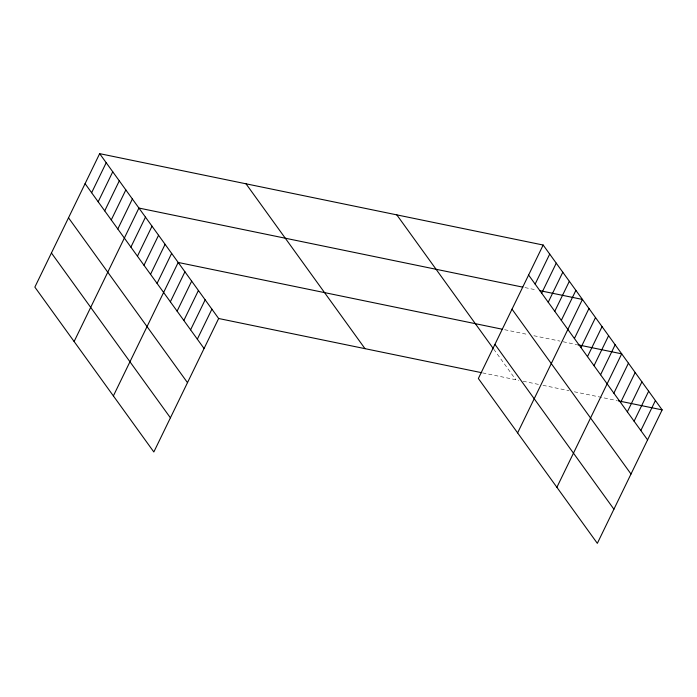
<?xml version="1.0" encoding="UTF-8"?>
<svg xmlns="http://www.w3.org/2000/svg" width="697" height="697" viewBox="0 0 697 697"><rect width="100%" height="100%" fill="white"/><g stroke="black" fill="none" stroke-linecap="round" stroke-linejoin="round"><path stroke-width="0.52" stroke-dasharray="3.48 2.61" d="M524.937 287.582L536.437 289.952M504.611 329.707L527.612 334.447M533.885 335.736L560.013 341.121M563.15 341.765L576.741 344.571M482.62 372.886L518.925 380.37M523.107 381.233L538.79 384.465M542.972 385.328L569.109 390.712M574.337 391.784L617.193 400.618M493.729 349.153L515.789 379.726"/><path stroke-width="1.05" d="M99.662 153.654L34.85 287.12L153.837 451.97L218.64 318.503L99.662 153.654L543.163 245.03L662.15 409.88L597.338 543.346L478.36 378.497L543.163 245.03M91.638 192.72L106.205 162.715M98.181 201.79L112.748 171.784M104.724 210.86L119.292 180.854M111.267 219.921L125.835 189.915M117.81 228.991L132.378 198.985M74.117 341.521L138.921 208.054L522.846 287.155M130.897 247.121L145.473 217.115M137.44 256.191L152.016 226.185M143.983 265.261L158.559 235.255M150.535 274.322L165.102 244.316M157.078 283.391L171.645 253.386M113.376 395.922L178.188 262.455L502.52 329.272M170.364 301.801L184.932 271.795M177.108 311.141L191.675 281.135M183.842 320.481L198.418 290.475M190.586 329.829L205.162 299.823M197.329 339.169L211.897 309.163M535.139 284.097L549.706 254.091M541.682 293.167L556.258 263.161M548.225 302.237L562.801 272.231M554.768 311.298L569.344 281.292M561.32 320.367L575.888 290.361M517.618 432.898L582.431 299.431L539.565 290.597M574.406 338.498L588.974 308.492M580.949 347.568L595.517 317.562M587.493 356.637L602.06 326.632M594.036 365.698L608.612 335.693M600.579 374.768L615.155 344.762M556.886 487.299L621.698 353.832L577.787 344.78M613.865 393.178L628.441 363.172M620.609 402.517L635.176 372.512M627.352 411.857L641.92 381.851M634.096 421.197L648.663 391.191M640.839 430.546L655.407 400.54M218.64 318.503L481.61 372.686M618.239 400.836L662.15 409.88M528.596 275.036L647.583 439.885M512.016 309.18L631.003 474.03M494.94 344.353L613.918 509.202M396.811 214.876L493.11 348.3M246.015 183.808L365.001 348.657M85.086 183.66L204.073 348.509M68.506 217.804L187.493 382.653M51.43 252.976L170.416 417.825"/></g></svg>
